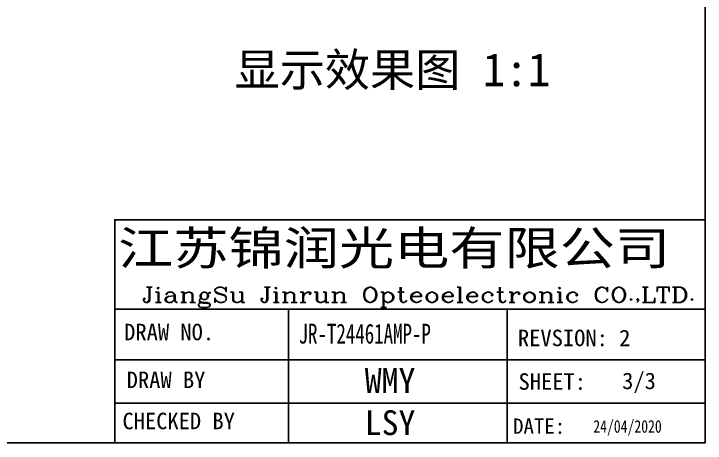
# Model space of a CAD drawing. Header units: millimetres. Extents: x -41 to 727, y -91 to 104.
# Drawn here: x 604.5 to 726.8, y -91.1 to -15.1 of the extents above; entities that cross this region are included whole.
import ezdxf
from ezdxf.enums import TextEntityAlignment as Align

# ---------------------------------------------------------------- set-up
doc = ezdxf.new("R2010")
doc.units = ezdxf.units.MM
doc.header["$LTSCALE"] = 3
doc.header["$MEASUREMENT"] = 0
doc.layers.add('1', color=2, linetype='Continuous')
doc.styles.add('ROMANC', font='romanc')
doc.styles.add('style1', font='simhei_0.ttf')
doc.styles.add('样式 SZ', font='SimSun.ttf')

msp = doc.modelspace()

# ---------------------------------------------------------------- linework, layer by layer
for points in [[(441.695, -91.038), (726.785, -91.038), (726.785, 103.962), (441.637, 103.962), (441.637, -91.096)], [(622.36, -91.038), (622.36, -51.568), (726.804, -51.568)], [(622.36, -67.354), (726.804, -67.354)], [(653.086, -67.354), (653.086, -91.038)], [(691.798, -67.354), (691.798, -91.038)], [(622.36, -76.361), (726.804, -76.361)], [(622.36, -84.017), (726.804, -84.017)]]:
    msp.add_lwpolyline(points)

# ---------------------------------------------------------------- texts
at = {"style": '样式 SZ'}
msp.add_text('显示效果图 1:1', height=5.8541, dxfattribs=at).set_placement((643.559, -27.93))
for s, height, p in [('DRAW NO.', 2.9254, (624.024, -72.887)), ('REVSION: 2', 2.9254, (693.678, -73.934)), ('WMY', 4.388, (666.591, -82.206)), ('DRAW BY', 2.9254, (624.476, -81.352)), ('SHEET:', 2.9254, (693.785, -81.654)), ('3/3', 2.9254, (712.116, -81.527)), ('LSY', 4.388, (666.591, -89.663)), ('CHECKED BY', 2.9254, (623.72, -88.63)), ('DATE:', 2.7087, (692.826, -89.437))]:
    msp.add_text(s, height=height).set_placement(p)
for s, height, width, p in [('JR-T24461AMP-P', 3.51042, 0.7, (654.882, -73.467)), ('24/04/2020', 2.2244, 0.8, (707.017, -89.244))]:
    msp.add_text(s, height=height, dxfattribs=dict(width=width)).set_placement(p)
at = {"layer": '1', "lineweight": 18, "style": 'style1', "width": 1.2}
msp.add_text('江苏锦润光电有限公司', height=5.9661, dxfattribs=at).set_placement((622.953, -59.546))
at = {"layer": '1', "lineweight": 18, "style": 'ROMANC', "width": 1.105612}
msp.add_text('JiangSu Jinrun Opteoelectronic CO.,LTD.', height=2.66464, dxfattribs=at).set_placement((627.14, -66.178), (725.061, -66.178), align=Align.FIT)

doc.saveas('drawing.dxf')
